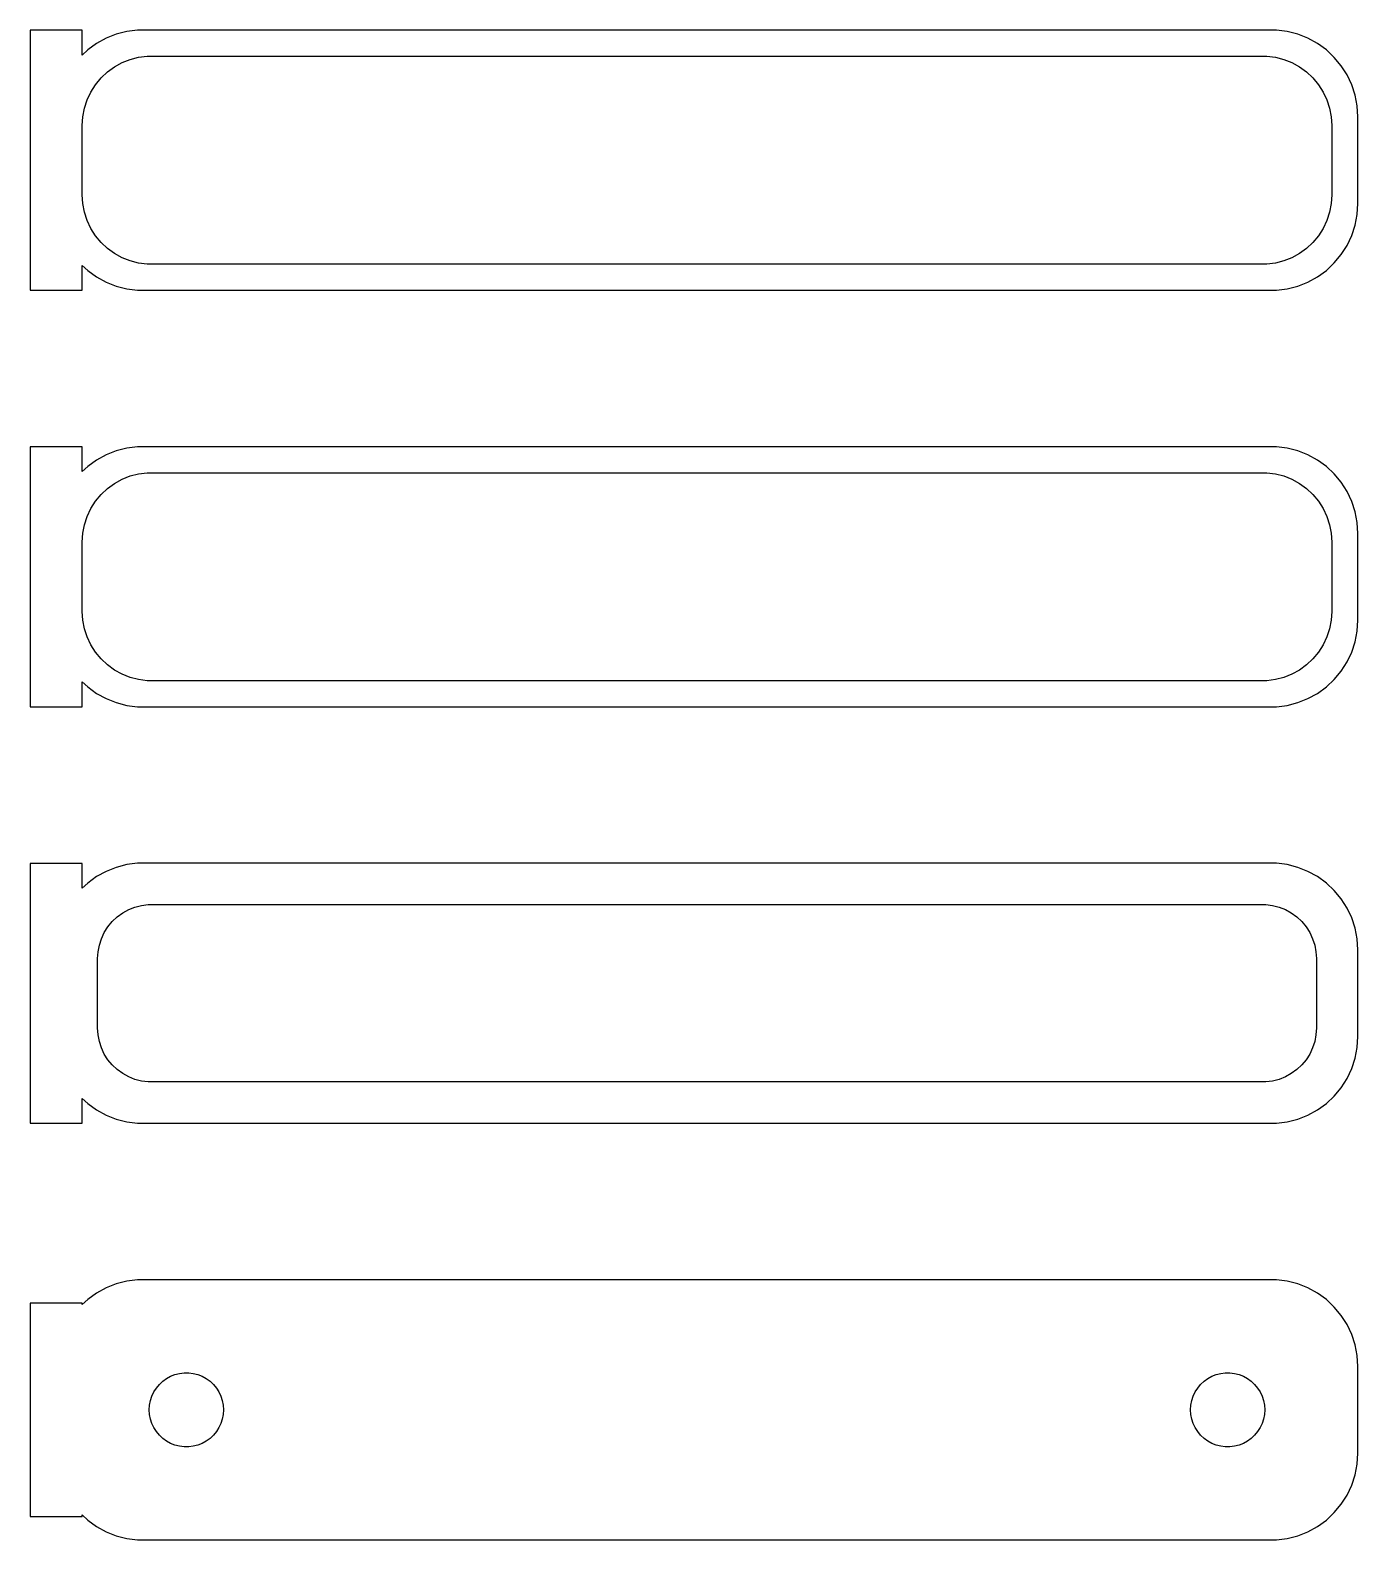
# Model space of a CAD drawing. Header units: metres. Extents: x -39 to 37.5, y 88.5 to 175.5.
import ezdxf

# ---------------------------------------------------------------- set-up
doc = ezdxf.new("R2010")
doc.units = ezdxf.units.M

msp = doc.modelspace()

# ---------------------------------------------------------------- linework, layer by layer
for p, q in [((-36, 175.49), (-39, 175.49)), ((-39, 175.49), (-39, 160.51)), ((-36, 174.059), (-36, 175.49)), ((-34.6289, 175.024), (-35.1791, 174.722)), ((-34.0451, 175.255), (-34.6289, 175.024)), ((-33.4369, 175.411), (-34.0451, 175.255)), ((-32.8139, 175.49), (-33.4369, 175.411)), ((32.8139, 175.49), (-32.8139, 175.49)), ((33.4369, 175.411), (32.8139, 175.49)), ((34.0451, 175.255), (33.4369, 175.411)), ((34.6289, 175.024), (34.0451, 175.255)), ((35.1791, 174.722), (34.6289, 175.024)), ((-35.6871, 174.353), (-36, 174.059)), ((-35.1791, 174.722), (-35.6871, 174.353)), ((-32.7495, 173.929), (-32.2512, 173.992)), ((-32.2512, 173.992), (32.2512, 173.992)), ((32.2512, 173.992), (32.7495, 173.929)), ((35.6871, 174.353), (35.1791, 174.722)), ((36.1448, 173.923), (35.6871, 174.353)), ((-34.5497, 173.082), (-34.1433, 173.377)), ((-34.1433, 173.377), (-33.7031, 173.619)), ((-33.7031, 173.619), (-33.2361, 173.804)), ((-33.2361, 173.804), (-32.7495, 173.929)), ((32.7495, 173.929), (33.2361, 173.804)), ((33.2361, 173.804), (33.7031, 173.619)), ((33.7031, 173.619), (34.1433, 173.377)), ((34.1433, 173.377), (34.5497, 173.082)), ((36.5451, 173.439), (36.1448, 173.923)), ((36.8815, 172.909), (36.5451, 173.439)), ((-35.5052, 171.927), (-35.2361, 172.351)), ((-35.2361, 172.351), (-34.9159, 172.738)), ((-34.9159, 172.738), (-34.5497, 173.082)), ((34.5497, 173.082), (34.9159, 172.738)), ((34.9159, 172.738), (35.2361, 172.351)), ((35.2361, 172.351), (35.5052, 171.927)), ((37.1489, 172.341), (36.8815, 172.909)), ((37.3429, 171.743), (37.1489, 172.341)), ((-35.8743, 170.995), (-35.7191, 171.472)), ((-35.7191, 171.472), (-35.5052, 171.927)), ((35.5052, 171.927), (35.7191, 171.472)), ((35.7191, 171.472), (35.8743, 170.995)), ((37.4606, 171.127), (37.3429, 171.743)), ((-36, 170), (-35.9685, 170.501)), ((-35.9685, 170.501), (-35.8743, 170.995)), ((35.8743, 170.995), (35.9685, 170.501)), ((35.9685, 170.501), (36, 170)), ((37.5, 170.5), (37.4606, 171.127)), ((37.5, 165.5), (37.5, 170.5)), ((-36, 166), (-36, 170)), ((36, 170), (36, 166)), ((-35.9685, 165.499), (-36, 166)), ((-35.8743, 165.005), (-35.9685, 165.499)), ((35.9685, 165.499), (35.8743, 165.005)), ((36, 166), (35.9685, 165.499)), ((37.4606, 164.873), (37.5, 165.5)), ((-35.7191, 164.528), (-35.8743, 165.005)), ((-35.5052, 164.073), (-35.7191, 164.528)), ((35.7191, 164.528), (35.5052, 164.073)), ((35.8743, 165.005), (35.7191, 164.528)), ((37.3429, 164.257), (37.4606, 164.873)), ((-35.2361, 163.649), (-35.5052, 164.073)), ((-34.9159, 163.262), (-35.2361, 163.649)), ((35.2361, 163.649), (34.9159, 163.262)), ((35.5052, 164.073), (35.2361, 163.649)), ((36.8815, 163.091), (37.1489, 163.659)), ((37.1489, 163.659), (37.3429, 164.257)), ((-34.5497, 162.918), (-34.9159, 163.262)), ((-34.1433, 162.623), (-34.5497, 162.918)), ((34.5497, 162.918), (34.1433, 162.623)), ((34.9159, 163.262), (34.5497, 162.918)), ((36.5451, 162.561), (36.8815, 163.091)), ((-36, 161.941), (-35.6871, 161.647)), ((-36, 160.51), (-36, 161.941)), ((-33.7031, 162.381), (-34.1433, 162.623)), ((-33.2361, 162.196), (-33.7031, 162.381)), ((-32.7495, 162.071), (-33.2361, 162.196)), ((-32.2512, 162.008), (-32.7495, 162.071)), ((32.2512, 162.008), (-32.2512, 162.008)), ((32.7495, 162.071), (32.2512, 162.008)), ((33.2361, 162.196), (32.7495, 162.071)), ((33.7031, 162.381), (33.2361, 162.196)), ((34.1433, 162.623), (33.7031, 162.381)), ((35.6871, 161.647), (36.1448, 162.077)), ((36.1448, 162.077), (36.5451, 162.561)), ((-35.6871, 161.647), (-35.1791, 161.278)), ((-35.1791, 161.278), (-34.6289, 160.976)), ((-34.6289, 160.976), (-34.0451, 160.745)), ((34.0451, 160.745), (34.6289, 160.976)), ((34.6289, 160.976), (35.1791, 161.278)), ((35.1791, 161.278), (35.6871, 161.647)), ((-39, 160.51), (-36, 160.51)), ((-34.0451, 160.745), (-33.4369, 160.589)), ((-33.4369, 160.589), (-32.8139, 160.51)), ((-32.8139, 160.51), (32.8139, 160.51)), ((32.8139, 160.51), (33.4369, 160.589)), ((33.4369, 160.589), (34.0451, 160.745)), ((-36, 151.49), (-39, 151.49)), ((-39, 151.49), (-39, 136.51)), ((-36, 150.059), (-36, 151.49)), ((-33.4369, 151.411), (-34.0451, 151.255)), ((-32.8139, 151.49), (-33.4369, 151.411)), ((32.8139, 151.49), (-32.8139, 151.49)), ((33.4369, 151.411), (32.8139, 151.49)), ((34.0451, 151.255), (33.4369, 151.411)), ((-35.1791, 150.722), (-35.6871, 150.353)), ((-34.6289, 151.024), (-35.1791, 150.722)), ((-34.0451, 151.255), (-34.6289, 151.024)), ((34.6289, 151.024), (34.0451, 151.255)), ((35.1791, 150.722), (34.6289, 151.024)), ((35.6871, 150.353), (35.1791, 150.722)), ((-35.6871, 150.353), (-36, 150.059)), ((-34.1433, 149.377), (-33.7031, 149.619)), ((-33.7031, 149.619), (-33.2361, 149.804)), ((-33.2361, 149.804), (-32.7495, 149.929)), ((-32.7495, 149.929), (-32.2512, 149.992)), ((-32.2512, 149.992), (32.2512, 149.992)), ((32.2512, 149.992), (32.7495, 149.929)), ((32.7495, 149.929), (33.2361, 149.804)), ((33.2361, 149.804), (33.7031, 149.619)), ((33.7031, 149.619), (34.1433, 149.377)), ((36.1448, 149.923), (35.6871, 150.353)), ((36.5451, 149.439), (36.1448, 149.923)), ((-35.2361, 148.351), (-34.9159, 148.738)), ((-34.9159, 148.738), (-34.5497, 149.082)), ((-34.5497, 149.082), (-34.1433, 149.377)), ((34.1433, 149.377), (34.5497, 149.082)), ((34.5497, 149.082), (34.9159, 148.738)), ((34.9159, 148.738), (35.2361, 148.351)), ((36.8815, 148.909), (36.5451, 149.439)), ((37.1489, 148.341), (36.8815, 148.909)), ((-35.7191, 147.472), (-35.5052, 147.927)), ((-35.5052, 147.927), (-35.2361, 148.351)), ((35.2361, 148.351), (35.5052, 147.927)), ((35.5052, 147.927), (35.7191, 147.472)), ((37.3429, 147.743), (37.1489, 148.341)), ((-35.8743, 146.995), (-35.7191, 147.472)), ((35.7191, 147.472), (35.8743, 146.995)), ((37.4606, 147.127), (37.3429, 147.743)), ((37.5, 146.5), (37.4606, 147.127)), ((-36, 146), (-35.9685, 146.501)), ((-35.9685, 146.501), (-35.8743, 146.995)), ((35.8743, 146.995), (35.9685, 146.501)), ((35.9685, 146.501), (36, 146)), ((37.5, 141.5), (37.5, 146.5)), ((-36, 142), (-36, 146)), ((36, 146), (36, 142)), ((-35.9685, 141.499), (-36, 142)), ((36, 142), (35.9685, 141.499)), ((-35.8743, 141.005), (-35.9685, 141.499)), ((-35.7191, 140.528), (-35.8743, 141.005)), ((35.8743, 141.005), (35.7191, 140.528)), ((35.9685, 141.499), (35.8743, 141.005)), ((37.4606, 140.873), (37.5, 141.5)), ((-35.5052, 140.073), (-35.7191, 140.528)), ((-35.2361, 139.649), (-35.5052, 140.073)), ((35.5052, 140.073), (35.2361, 139.649)), ((35.7191, 140.528), (35.5052, 140.073)), ((37.1489, 139.659), (37.3429, 140.257)), ((37.3429, 140.257), (37.4606, 140.873)), ((-34.9159, 139.262), (-35.2361, 139.649)), ((-34.5497, 138.918), (-34.9159, 139.262)), ((34.9159, 139.262), (34.5497, 138.918)), ((35.2361, 139.649), (34.9159, 139.262)), ((36.8815, 139.091), (37.1489, 139.659)), ((-34.1433, 138.623), (-34.5497, 138.918)), ((-33.7031, 138.381), (-34.1433, 138.623)), ((-33.2361, 138.196), (-33.7031, 138.381)), ((33.7031, 138.381), (33.2361, 138.196)), ((34.1433, 138.623), (33.7031, 138.381)), ((34.5497, 138.918), (34.1433, 138.623)), ((36.1448, 138.077), (36.5451, 138.561)), ((36.5451, 138.561), (36.8815, 139.091)), ((-36, 137.941), (-35.6871, 137.647)), ((-36, 136.51), (-36, 137.941)), ((-35.6871, 137.647), (-35.1791, 137.278)), ((-32.7495, 138.071), (-33.2361, 138.196)), ((-32.2512, 138.008), (-32.7495, 138.071)), ((32.2512, 138.008), (-32.2512, 138.008)), ((32.7495, 138.071), (32.2512, 138.008)), ((33.2361, 138.196), (32.7495, 138.071)), ((35.1791, 137.278), (35.6871, 137.647)), ((35.6871, 137.647), (36.1448, 138.077)), ((-35.1791, 137.278), (-34.6289, 136.976)), ((-34.6289, 136.976), (-34.0451, 136.745)), ((-34.0451, 136.745), (-33.4369, 136.589)), ((-33.4369, 136.589), (-32.8139, 136.51)), ((32.8139, 136.51), (33.4369, 136.589)), ((33.4369, 136.589), (34.0451, 136.745)), ((34.0451, 136.745), (34.6289, 136.976)), ((34.6289, 136.976), (35.1791, 137.278)), ((-39, 136.51), (-36, 136.51)), ((-32.8139, 136.51), (32.8139, 136.51)), ((-36, 127.479), (-39, 127.479)), ((-39, 127.479), (-39, 112.521)), ((-36, 126.059), (-36, 127.479)), ((-34.6289, 127.024), (-35.1791, 126.722)), ((-34.0451, 127.255), (-34.6289, 127.024)), ((-33.4369, 127.411), (-34.0451, 127.255)), ((-32.8139, 127.49), (-33.4369, 127.411)), ((32.8139, 127.49), (-32.8139, 127.49)), ((33.4369, 127.411), (32.8139, 127.49)), ((34.0451, 127.255), (33.4369, 127.411)), ((34.6289, 127.024), (34.0451, 127.255)), ((35.1791, 126.722), (34.6289, 127.024)), ((-35.6871, 126.353), (-36, 126.059)), ((-35.1791, 126.722), (-35.6871, 126.353)), ((35.6871, 126.353), (35.1791, 126.722)), ((36.1448, 125.923), (35.6871, 126.353)), ((36.5451, 125.439), (36.1448, 125.923)), ((36.8815, 124.909), (36.5451, 125.439)), ((-34.2692, 124.131), (-33.9842, 124.399)), ((-33.9842, 124.399), (-33.668, 124.628)), ((-33.668, 124.628), (-33.3254, 124.817)), ((-33.3254, 124.817), (-32.9619, 124.961)), ((-32.9619, 124.961), (-32.5833, 125.058)), ((-32.5833, 125.058), (-32.1954, 125.107)), ((-32.1954, 125.107), (32.1954, 125.107)), ((32.1954, 125.107), (32.5833, 125.058)), ((32.5833, 125.058), (32.9619, 124.961)), ((32.9619, 124.961), (33.3254, 124.817)), ((33.3254, 124.817), (33.668, 124.628)), ((33.668, 124.628), (33.9842, 124.399)), ((33.9842, 124.399), (34.2692, 124.131)), ((37.1489, 124.341), (36.8815, 124.909)), ((-34.7279, 123.5), (-34.5184, 123.83)), ((-34.5184, 123.83), (-34.2692, 124.131)), ((34.2692, 124.131), (34.5184, 123.83)), ((34.5184, 123.83), (34.7279, 123.5)), ((37.3429, 123.743), (37.1489, 124.341)), ((37.4606, 123.127), (37.3429, 123.743)), ((-35.0884, 122.39), (-35.0151, 122.774)), ((-35.0151, 122.774), (-34.8943, 123.146)), ((-34.8943, 123.146), (-34.7279, 123.5)), ((34.7279, 123.5), (34.8943, 123.146)), ((34.8943, 123.146), (35.0151, 122.774)), ((35.0151, 122.774), (35.0884, 122.39)), ((37.5, 122.5), (37.4606, 123.127)), ((-35.1129, 122), (-35.0884, 122.39)), ((-35.1129, 118), (-35.1129, 122)), ((35.0884, 122.39), (35.1129, 122)), ((35.1129, 122), (35.1129, 118)), ((37.5, 117.5), (37.5, 122.5)), ((-35.0884, 117.61), (-35.1129, 118)), ((-35.0151, 117.226), (-35.0884, 117.61)), ((35.0884, 117.61), (35.0151, 117.226)), ((35.1129, 118), (35.0884, 117.61)), ((37.4606, 116.873), (37.5, 117.5)), ((-34.8943, 116.854), (-35.0151, 117.226)), ((-34.7279, 116.5), (-34.8943, 116.854)), ((34.8943, 116.854), (34.7279, 116.5)), ((35.0151, 117.226), (34.8943, 116.854)), ((37.3429, 116.257), (37.4606, 116.873)), ((-34.5184, 116.17), (-34.7279, 116.5)), ((-34.2692, 115.869), (-34.5184, 116.17)), ((-33.9842, 115.601), (-34.2692, 115.869)), ((34.2692, 115.869), (33.9842, 115.601)), ((34.5184, 116.17), (34.2692, 115.869)), ((34.7279, 116.5), (34.5184, 116.17)), ((37.1489, 115.659), (37.3429, 116.257)), ((-33.668, 115.372), (-33.9842, 115.601)), ((-33.3254, 115.183), (-33.668, 115.372)), ((-32.9619, 115.039), (-33.3254, 115.183)), ((-32.5833, 114.942), (-32.9619, 115.039)), ((-32.1954, 114.893), (-32.5833, 114.942)), ((32.1954, 114.893), (-32.1954, 114.893)), ((32.5833, 114.942), (32.1954, 114.893)), ((32.9619, 115.039), (32.5833, 114.942)), ((33.3254, 115.183), (32.9619, 115.039)), ((33.668, 115.372), (33.3254, 115.183)), ((33.9842, 115.601), (33.668, 115.372)), ((36.5451, 114.561), (36.8815, 115.091)), ((36.8815, 115.091), (37.1489, 115.659)), ((35.6871, 113.647), (36.1448, 114.077)), ((36.1448, 114.077), (36.5451, 114.561)), ((-36, 112.521), (-36, 113.941)), ((-36, 113.941), (-35.6871, 113.647)), ((-35.6871, 113.647), (-35.1791, 113.278)), ((-35.1791, 113.278), (-34.6289, 112.976)), ((34.6289, 112.976), (35.1791, 113.278)), ((35.1791, 113.278), (35.6871, 113.647)), ((-39, 112.521), (-36, 112.521)), ((-34.6289, 112.976), (-34.0451, 112.745)), ((-34.0451, 112.745), (-33.4369, 112.589)), ((-33.4369, 112.589), (-32.8139, 112.51)), ((-32.8139, 112.51), (32.8139, 112.51)), ((32.8139, 112.51), (33.4369, 112.589)), ((33.4369, 112.589), (34.0451, 112.745)), ((34.0451, 112.745), (34.6289, 112.976)), ((-35.1791, 102.722), (-35.6871, 102.353)), ((-34.6289, 103.024), (-35.1791, 102.722)), ((-34.0451, 103.255), (-34.6289, 103.024)), ((-33.4369, 103.411), (-34.0451, 103.255)), ((-32.8139, 103.49), (-33.4369, 103.411)), ((32.8139, 103.49), (-32.8139, 103.49)), ((33.4369, 103.411), (32.8139, 103.49)), ((34.0451, 103.255), (33.4369, 103.411)), ((34.6289, 103.024), (34.0451, 103.255)), ((35.1791, 102.722), (34.6289, 103.024)), ((35.6871, 102.353), (35.1791, 102.722)), ((-36, 102.153), (-39, 102.153)), ((-39, 102.153), (-39, 89.8474)), ((-35.6871, 102.353), (-36, 102.059)), ((-36, 102.059), (-36, 102.153)), ((36.1448, 101.923), (35.6871, 102.353)), ((36.5451, 101.439), (36.1448, 101.923)), ((36.8815, 100.909), (36.5451, 101.439)), ((37.1489, 100.341), (36.8815, 100.909)), ((37.3429, 99.7434), (37.1489, 100.341)), ((37.4606, 99.1267), (37.3429, 99.7434)), ((37.5, 98.5), (37.4606, 99.1267)), ((37.5, 93.5), (37.5, 98.5)), ((-31.7275, 97.2551), (-31.5565, 97.4617)), ((-31.5565, 97.4617), (-31.3611, 97.6453)), ((-31.3611, 97.6453), (-31.1441, 97.8029)), ((-31.1441, 97.8029), (-30.9091, 97.9321)), ((-30.9091, 97.9321), (-30.6598, 98.0308)), ((-30.6598, 98.0308), (-30.4001, 98.0975)), ((-30.4001, 98.0975), (-30.1341, 98.1311)), ((-30.1341, 98.1311), (-29.8659, 98.1311)), ((-29.8659, 98.1311), (-29.5999, 98.0975)), ((-29.5999, 98.0975), (-29.3401, 98.0308)), ((-29.3401, 98.0308), (-29.0908, 97.9321)), ((-29.0908, 97.9321), (-28.8559, 97.8029)), ((-28.8559, 97.8029), (-28.6389, 97.6453)), ((-28.6389, 97.6453), (-28.4434, 97.4617)), ((-28.4434, 97.4617), (-28.2725, 97.2551)), ((28.2725, 97.2551), (28.4434, 97.4617)), ((28.4434, 97.4617), (28.6389, 97.6453)), ((28.6389, 97.6453), (28.8559, 97.8029)), ((28.8559, 97.8029), (29.0908, 97.9321)), ((29.0908, 97.9321), (29.3401, 98.0308)), ((29.3401, 98.0308), (29.5999, 98.0975)), ((29.5999, 98.0975), (29.8659, 98.1311)), ((29.8659, 98.1311), (30.1341, 98.1311)), ((30.1341, 98.1311), (30.4001, 98.0975)), ((30.4001, 98.0975), (30.6598, 98.0308)), ((30.6598, 98.0308), (30.9091, 97.9321)), ((30.9091, 97.9321), (31.1441, 97.8029)), ((31.1441, 97.8029), (31.3611, 97.6453)), ((31.3611, 97.6453), (31.5565, 97.4617)), ((31.5565, 97.4617), (31.7275, 97.2551)), ((-32.0682, 96.531), (-31.9853, 96.786)), ((-31.9853, 96.786), (-31.8712, 97.0287)), ((-31.8712, 97.0287), (-31.7275, 97.2551)), ((-28.2725, 97.2551), (-28.1288, 97.0287)), ((-28.1288, 97.0287), (-28.0146, 96.786)), ((-28.0146, 96.786), (-27.9318, 96.531)), ((27.9318, 96.531), (28.0146, 96.786)), ((28.0146, 96.786), (28.1288, 97.0287)), ((28.1288, 97.0287), (28.2725, 97.2551)), ((31.7275, 97.2551), (31.8712, 97.0287)), ((31.8712, 97.0287), (31.9853, 96.786)), ((31.9853, 96.786), (32.0682, 96.531)), ((-32.1353, 96), (-32.1185, 96.2676)), ((-32.1185, 95.7324), (-32.1353, 96)), ((-32.1185, 96.2676), (-32.0682, 96.531)), ((-32.0682, 95.469), (-32.1185, 95.7324)), ((-27.9318, 96.531), (-27.8815, 96.2676)), ((-27.8815, 95.7324), (-27.9318, 95.469)), ((-27.8815, 96.2676), (-27.8647, 96)), ((-27.8647, 96), (-27.8815, 95.7324)), ((27.8647, 96), (27.8815, 96.2676)), ((27.8815, 95.7324), (27.8647, 96)), ((27.8815, 96.2676), (27.9318, 96.531)), ((27.9318, 95.469), (27.8815, 95.7324)), ((32.0682, 96.531), (32.1185, 96.2676)), ((32.1185, 95.7324), (32.0682, 95.469)), ((32.1185, 96.2676), (32.1353, 96)), ((32.1353, 96), (32.1185, 95.7324)), ((-31.9853, 95.214), (-32.0682, 95.469)), ((-31.8712, 94.9713), (-31.9853, 95.214)), ((-31.7275, 94.7449), (-31.8712, 94.9713)), ((-28.1288, 94.9713), (-28.2725, 94.7449)), ((-28.0146, 95.214), (-28.1288, 94.9713)), ((-27.9318, 95.469), (-28.0146, 95.214)), ((28.0146, 95.214), (27.9318, 95.469)), ((28.1288, 94.9713), (28.0146, 95.214)), ((28.2725, 94.7449), (28.1288, 94.9713)), ((31.8712, 94.9713), (31.7275, 94.7449)), ((31.9853, 95.214), (31.8712, 94.9713)), ((32.0682, 95.469), (31.9853, 95.214)), ((-31.5565, 94.5383), (-31.7275, 94.7449)), ((-31.3611, 94.3547), (-31.5565, 94.5383)), ((-31.1441, 94.1971), (-31.3611, 94.3547)), ((-30.9091, 94.0679), (-31.1441, 94.1971)), ((-30.6598, 93.9692), (-30.9091, 94.0679)), ((-30.4001, 93.9025), (-30.6598, 93.9692)), ((-29.3401, 93.9692), (-29.5999, 93.9025)), ((-29.0908, 94.0679), (-29.3401, 93.9692)), ((-28.8559, 94.1971), (-29.0908, 94.0679)), ((-28.6389, 94.3547), (-28.8559, 94.1971)), ((-28.4434, 94.5383), (-28.6389, 94.3547)), ((-28.2725, 94.7449), (-28.4434, 94.5383)), ((28.4434, 94.5383), (28.2725, 94.7449)), ((28.6389, 94.3547), (28.4434, 94.5383)), ((28.8559, 94.1971), (28.6389, 94.3547)), ((29.0908, 94.0679), (28.8559, 94.1971)), ((29.3401, 93.9692), (29.0908, 94.0679)), ((29.5999, 93.9025), (29.3401, 93.9692)), ((30.6598, 93.9692), (30.4001, 93.9025)), ((30.9091, 94.0679), (30.6598, 93.9692)), ((31.1441, 94.1971), (30.9091, 94.0679)), ((31.3611, 94.3547), (31.1441, 94.1971)), ((31.5565, 94.5383), (31.3611, 94.3547)), ((31.7275, 94.7449), (31.5565, 94.5383)), ((-30.1341, 93.8689), (-30.4001, 93.9025)), ((-29.8659, 93.8689), (-30.1341, 93.8689)), ((-29.5999, 93.9025), (-29.8659, 93.8689)), ((29.8659, 93.8689), (29.5999, 93.9025)), ((30.1341, 93.8689), (29.8659, 93.8689)), ((30.4001, 93.9025), (30.1341, 93.8689)), ((37.4606, 92.8733), (37.5, 93.5)), ((37.1489, 91.6594), (37.3429, 92.2566)), ((37.3429, 92.2566), (37.4606, 92.8733)), ((36.8815, 91.0912), (37.1489, 91.6594)), ((36.1448, 90.0773), (36.5451, 90.5611)), ((36.5451, 90.5611), (36.8815, 91.0912)), ((-39, 89.8474), (-36, 89.8474)), ((-36, 89.8474), (-36, 89.9413)), ((-36, 89.9413), (-35.6871, 89.6474)), ((-35.6871, 89.6474), (-35.1791, 89.2784)), ((35.1791, 89.2784), (35.6871, 89.6474)), ((35.6871, 89.6474), (36.1448, 90.0773)), ((-35.1791, 89.2784), (-34.6289, 88.9759)), ((-34.6289, 88.9759), (-34.0451, 88.7447)), ((-34.0451, 88.7447), (-33.4369, 88.5886)), ((33.4369, 88.5886), (34.0451, 88.7447)), ((34.0451, 88.7447), (34.6289, 88.9759)), ((34.6289, 88.9759), (35.1791, 89.2784)), ((-33.4369, 88.5886), (-32.8139, 88.5099)), ((-32.8139, 88.5099), (32.8139, 88.5099)), ((32.8139, 88.5099), (33.4369, 88.5886))]:
    msp.add_line(p, q)

doc.saveas('drawing.dxf')
